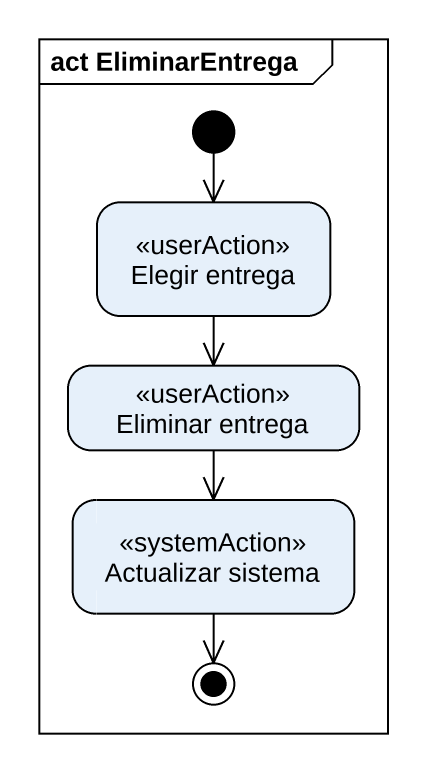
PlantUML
@startuml
mainframe act EliminarEntrega
hide empty description
state "Elegir entrega" as Elegir_entrega <<userAction>>
state "Eliminar entrega" as Eliminar_entrega <<userAction>>
state "Actualizar sistema" as Actualizar_sistema <<systemAction>>
[*] --> Elegir_entrega
Elegir_entrega --> Eliminar_entrega
Eliminar_entrega --> Actualizar_sistema
Actualizar_sistema --> [*]
@enduml
